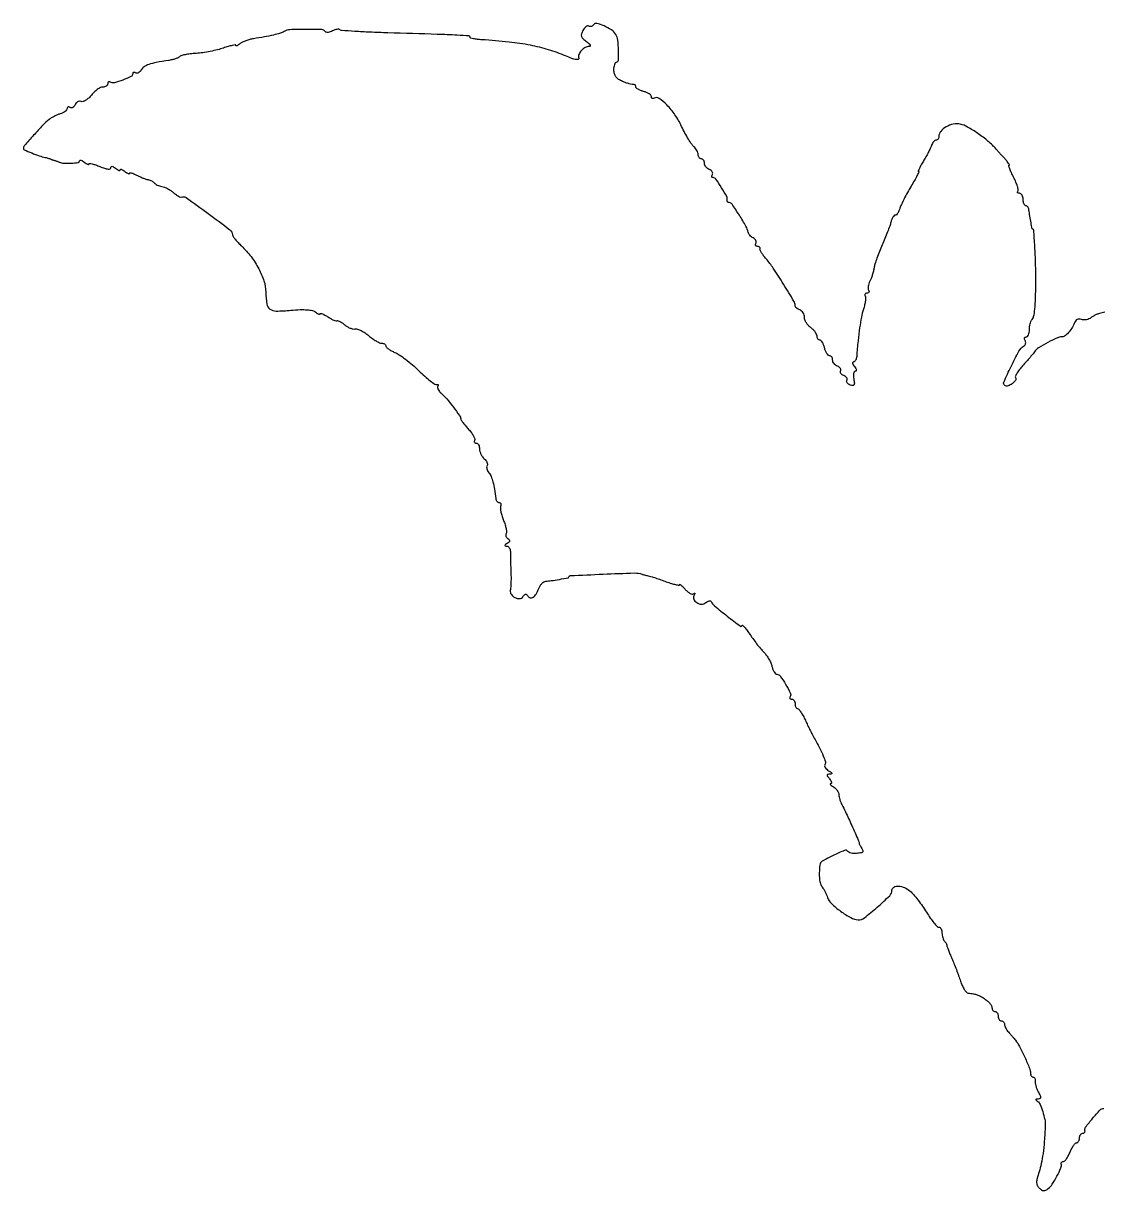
# Model space of a CAD drawing. Extents: x 0 to 691, y 1 to 374.
# Drawn here: x 0 to 345.4, y 0.6 to 374.4 of the extents above; entities that cross this region are included whole.
import ezdxf

# ---------------------------------------------------------------- set-up
doc = ezdxf.new("R2010")
doc.units = 0

msp = doc.modelspace()

# ---------------------------------------------------------------- linework, layer by layer
msp.add_lwpolyline([(346.151341, 281.905197, -0.027012), (345.304121, 281.728641, 0.038208), (344.389145, 281.516507, 0.025667), (343.382555, 281.14276, 0.025892), (342.439841, 280.677315, 0.045615), (341.724279, 280.186135, -0.070302), (341.041579, 279.765356, -0.055118), (340.210158, 279.506478, -0.056259), (339.363105, 279.439141, -0.083528), (338.635178, 279.586501, 0.089659), (337.900746, 279.725895, 0.124894), (337.253638, 279.567692, 0.114028), (336.71942, 279.103524, 0.066635), (336.314383, 278.353754, -0.050774), (335.525415, 276.775974, -0.045034), (334.406398, 275.319626, -0.047207), (333.223183, 274.257997, -0.17973), (332.285714, 273.987122, 0.129809), (330.960804, 273.740834, 0.011459), (327.89079, 272.201079, 0.012329), (324.909288, 270.52372, 0.111033), (323.828472, 269.5, -0.024244), (323.399887, 268.924173, -0.003479), (322.458982, 267.796324, -0.003944), (321.325424, 266.477838, -0.00336), (320.109375, 265.104506, 0.017167), (318.974872, 263.749677, 0.025878), (318.091593, 262.488711, 0.02363), (317.499157, 261.434658, 0.260241), (317.519893, 260.967813, -0.295491), (317.501203, 260.080315, -0.083212), (316.49888, 259.029379, -0.077336), (315.147226, 258.31074, -0.225687), (314.123976, 258.423379, -0.373785), (313.792292, 259.48878, -0.008991), (316.13027, 264.565463, -0.013934), (318.634694, 269.406406, -0.124691), (320.259028, 271.138197, 0.109094), (320.586869, 271.466848, 0.098181), (320.761457, 271.915515, 0.093665), (320.755749, 272.415249, 0.089077), (320.569098, 272.888197, -0.072223), (320.38453, 273.313572, -0.148061), (320.394897, 273.673408, -0.188844), (320.593424, 273.91099, -0.126017), (320.940983, 274, 0.206373), (321.345807, 274.174522, 0.082856), (321.688914, 274.685417, 0.063185), (321.922245, 275.440089, 0.043442), (322, 276.333333, -0.026783), (322.050582, 277.276969, -0.029148), (322.201817, 278.183067, -0.030392), (322.421831, 278.935628, -0.110498), (322.687038, 279.353704, 0.141406), (323.332106, 280.522109, 0.029621), (323.718265, 282.851598, 0.020237), (323.947955, 286.403228, 0.005581), (324.020449, 292, 0.007657), (323.946487, 297.469072, 0.007484), (323.705141, 302.975255, 0.001766), (323.37977, 308.190889, 0.39506), (323.049608, 308.5, -0.355713), (322.881793, 308.636683, -0.002531), (322.496402, 310.550515, -0.008794), (322.127221, 312.625644, -0.008333), (321.823924, 314.75, 0.062816), (321.701583, 315.227897, 0.073645), (321.468069, 315.632812, 0.08566), (321.163471, 315.905271, 0.140631), (320.833333, 316, -0.219986), (320.51442, 316.147449, -0.07762), (320.244792, 316.5875, -0.059018), (320.061007, 317.23419, -0.039769), (320, 318, 0.056395), (319.913439, 318.765012, 0.075828), (319.657292, 319.4125, 0.095027), (319.278413, 319.846616, 0.167478), (318.833333, 320, -0.053651), (318.428571, 320.043557, -0.161456), (318.192623, 320.183248, -0.257736), (318.14884, 320.387055, -0.123754), (318.290488, 320.623822, 0.24924), (318.428521, 321.075042, 0.025142), (318.150178, 322.203023, 0.026834), (317.649167, 323.593402, 0.01806), (316.936831, 325.123822, -0.010015), (316.215377, 326.610832, -0.018028), (315.693082, 327.861373, -0.014157), (315.358262, 328.834842, -0.506003), (315.479676, 329, 0.53769), (315.564249, 329.127936, 0.041298), (315.333092, 329.566445, 0.028394), (314.885253, 330.187889, 0.013935), (314.25, 330.928324, -0.000597), (313.494027, 331.763334, -0.000457), (312.669037, 332.678446, -0.000462), (311.898056, 333.536813, -0.001091), (311.325444, 334.178324, 0.037251), (308.807938, 336.618492, 0.022444), (305.497636, 339.137362, 0.021586), (302.190805, 341.221683, 0.076), (299.851238, 342.122478, 0.106409), (297.623123, 342.130951, 0.079949), (295.329024, 341.247016, 0.087136), (293.60001, 339.78723, 0.175725), (293, 338.132705, -0.076441), (292.933452, 337.69996, -0.089532), (292.74051, 337.332732, -0.100754), (292.453517, 337.08724, -0.127379), (292.116631, 337, 0.159035), (291.734759, 336.875386, 0.059056), (291.315733, 336.485937, 0.050948), (290.926477, 335.919622, 0.04221), (290.630644, 335.25, -0.028242), (290.267411, 334.361556, -0.008591), (289.619396, 333.059375, -0.008573), (288.841798, 331.622651, -0.009254), (288.034328, 330.25, 0.009891), (287.302941, 329.003056, 0.018101), (286.764472, 327.954687, 0.014968), (286.41357, 327.143691, 0.529931), (286.511072, 327, -0.550496), (286.607106, 326.848293, -0.006794), (285.997628, 325.604688, -0.012101), (285.173326, 324.072137, -0.006803), (284.102559, 322.25, 0.009375), (282.950593, 320.266398, 0.009281), (281.869786, 318.234375, 0.009179), (280.990184, 316.422324, 0.035112), (280.544415, 315.25, -0.03149), (280.223965, 314.388539, -0.042517), (279.822627, 313.660937, -0.048916), (279.404163, 313.150598, -0.199132), (279.04102, 313, 0.208123), (278.68452, 312.84489, 0.050898), (278.288933, 312.322695, 0.043602), (277.920052, 311.577139, 0.031612), (277.638118, 310.694282, -0.024283), (277.271789, 309.486387, -0.006583), (276.574972, 307.613485, -0.006646), (275.726896, 305.506343, -0.006855), (274.83154, 303.444282, 0.010907), (273.952315, 301.373604, 0.010505), (273.152585, 299.240645, 0.010482), (272.527197, 297.332698, 0.037168), (272.24446, 296.077062, -0.023717), (272.035046, 295.014571, -0.015934), (271.700293, 293.823091, -0.016069), (271.30141, 292.687869, -0.030351), (270.896386, 291.806395, 0.043548), (270.562857, 291.027008, 0.045643), (270.375789, 290.213758, 0.050171), (270.350599, 289.486288, 0.122591), (270.512773, 288.979333, -0.091087), (270.658574, 288.605535, -0.169746), (270.611816, 288.287679, -0.175744), (270.379683, 288.075501, -0.098462), (270, 288, 0.082699), (269.612671, 287.935495, 0.161316), (269.366089, 287.748072, 0.182224), (269.297648, 287.469007, 0.108823), (269.412009, 287.142372, -0.147041), (269.554663, 286.609524, -0.024467), (269.469655, 285.540163, -0.025025), (269.2379, 284.254089, -0.019848), (268.863935, 282.892372, 0.028361), (268.208798, 280.33736, 0.013075), (267.634042, 276.951513, 0.010938), (267.130394, 272.779022, 0.006352), (266.699128, 267.75, -0.049368), (266.583155, 267.080405, -0.066172), (266.342169, 266.514063, -0.082866), (266.019918, 266.131326, -0.178261), (265.66327, 266, 0.27024), (265.432964, 265.865718, 0.186074), (265.387569, 265.559375, 0.083809), (265.584988, 265.076429, 0.034374), (266, 264.5, -0.037426), (266.409686, 263.92359, -0.092951), (266.59022, 263.440625, -0.200456), (266.520515, 263.133699, -0.242548), (266.261117, 263, 0.261452), (265.921833, 262.80957, 0.087825), (265.707521, 262.261393, 0.060513), (265.645171, 261.449068, 0.036168), (265.758003, 260.485593, -0.021359), (265.948035, 259.19481, -0.161957), (265.816963, 258.602171, -0.292625), (265.412654, 258.400518, -0.065018), (264.625075, 258.590378, -0.059455), (264.04905, 258.894064, -0.090279), (263.649285, 259.292726, -0.119866), (263.484672, 259.719517, -0.172454), (263.569126, 260.111848, 0.166377), (263.658054, 260.502473, 0.121115), (263.505402, 260.924662, 0.092661), (263.123546, 261.316264, 0.061778), (262.569126, 261.611848, -0.061778), (262.014705, 261.907431, -0.092661), (261.63285, 262.299033, -0.121115), (261.480197, 262.721222, -0.166377), (261.569126, 263.111848, 0.167004), (261.657592, 263.502648, 0.120994), (261.503714, 263.92531, 0.092413), (261.120021, 264.317637, 0.061531), (260.563382, 264.614052, -0.071345), (259.965703, 264.947472, -0.06366), (259.459243, 265.446946, -0.066843), (259.116502, 266.02963, -0.099885), (259, 266.606989, 0.068684), (258.926514, 267.13942, 0.085011), (258.711847, 267.590803, 0.099878), (258.393125, 267.892622, 0.140685), (258.019052, 268, -0.196992), (257.598489, 268.172385, -0.05533), (257.141941, 268.734375, -0.046776), (256.722843, 269.542915, -0.034719), (256.410644, 270.5, 0.031538), (256.105107, 271.457251, 0.043524), (255.705595, 272.265625, 0.050787), (255.277325, 272.831931, 0.208396), (254.891592, 273, -0.14208), (254.551593, 273.098605, -0.09972), (254.261905, 273.375777, -0.084531), (254.066755, 273.790273, -0.067946), (254, 274.279241, 0.115942), (253.860855, 274.871239, 0.043072), (253.4125, 275.606151, 0.039803), (252.765268, 276.353917, 0.038332), (252, 277, -0.053067), (251.234848, 277.685518, -0.045742), (250.5875, 278.549944, -0.048069), (250.144951, 279.453835, -0.09005), (250, 280.252144, 0.075815), (249.887878, 280.98734, 0.064717), (249.559375, 281.699982, 0.066825), (249.07349, 282.28316, 0.094352), (248.5, 282.638374, -0.041833), (247.926047, 282.915642, -0.0496), (247.440625, 283.271627, -0.056929), (247.10639, 283.648749, -0.154063), (247, 283.985835, 0.135164), (246.603404, 285.426123, 0.003936), (243.293571, 290.882333, 0.008107), (239.980376, 296.058712, 0.033905), (237.733414, 298.99397, -0.018732), (236.906809, 300.008507, -0.025633), (236.246516, 300.984166, -0.024285), (235.796185, 301.818085, -0.189723), (235.765207, 302.25, 0.144104), (235.770101, 302.535213, 0.141796), (235.619943, 302.779688, 0.113177), (235.328278, 302.943941, 0.071997), (234.940983, 303, -0.100016), (234.582044, 303.072525, -0.176854), (234.363442, 303.275696, -0.168473), (234.321124, 303.580248, -0.089697), (234.462015, 303.93854, 0.151445), (234.57075, 304.359168, 0.103795), (234.445738, 304.83975, 0.085252), (234.10313, 305.308237, 0.064858), (233.592065, 305.68854, -0.042495), (233.024303, 306.072933, -0.039872), (232.516483, 306.555384, -0.042435), (232.136659, 307.058672, -0.097318), (231.966677, 307.5, 0.085658), (231.269509, 309.442875, 0.013132), (229.14413, 312.975045, 0.007785), (226.798277, 316.52827, 0.247822), (225.904978, 317, -0.086141), (225.576867, 317.05695, -0.124077), (225.3332, 317.220312, -0.138649), (225.21295, 317.464397, -0.120313), (225.229321, 317.75, 0.199847), (225.111363, 318.952722, 0.015908), (223.477044, 321.780349, 0.014737), (221.665836, 324.512794, 0.243649), (220.725375, 325, -0.150504), (220.456642, 325.082765, -0.191602), (220.312547, 325.295825, -0.131474), (220.327338, 325.621285, -0.061757), (220.504365, 326.007063, 0.148943), (220.617935, 326.437686, 0.123594), (220.484691, 326.894529, 0.099723), (220.114498, 327.309425, 0.069381), (219.563382, 327.614052, -0.071345), (218.965703, 327.947472, -0.06366), (218.459243, 328.446946, -0.066843), (218.116502, 329.02963, -0.099885), (218, 329.606989, 0.070083), (217.925009, 330.139376, 0.085896), (217.70625, 330.590803, 0.100138), (217.381338, 330.892621, 0.138107), (217, 331, -0.136626), (216.618661, 331.106184, -0.100269), (216.29375, 331.404657, -0.086403), (216.075037, 331.851101, -0.070908), (216, 332.377555, 0.08224), (215.898633, 332.989679, 0.044042), (215.587971, 333.692407, 0.04231), (215.134062, 334.37203, 0.051209), (214.597348, 334.919208, -0.07092), (213.904349, 335.683571, -0.012757), (212.865898, 337.306003, -0.013536), (211.741157, 339.285191, -0.011875), (210.672732, 341.409776, 0.038601), (208.547352, 345.127269, 0.044054), (205.956932, 348.300755, 0.048987), (203.47975, 350.388381, 0.297309), (201.882463, 350.427358, -0.095), (201.545804, 350.299044, -0.173083), (201.259223, 350.347665, -0.172576), (201.067609, 350.566939, -0.094378), (201, 350.921931, 0.189922), (200.825252, 351.365389, 0.058024), (200.265625, 351.840723, 0.048811), (199.456976, 352.272741, 0.036821), (198.5, 352.589356, -0.031538), (197.542749, 352.894893, -0.043524), (196.734375, 353.294405, -0.050787), (196.168069, 353.722675, -0.208396), (196, 354.108408, 0.086157), (195.943034, 354.436548, 0.114257), (195.779687, 354.69066, 0.12651), (195.53571, 354.830442, 0.120748), (195.25, 354.838518, -0.10628), (194.805308, 354.838383, -0.015074), (193.9125, 355.058387, -0.016602), (192.857886, 355.390345, -0.013455), (191.75, 355.813768, -0.046206), (190.477783, 356.48309, -0.087712), (189.634863, 357.270936, -0.096243), (189.160897, 358.246422, -0.065189), (189, 359.475249, -0.032263), (189.062472, 360.442407, -0.049699), (189.25208, 361.258354, -0.064042), (189.528531, 361.822632, -0.251972), (189.858145, 362, 0.402637), (190.468956, 362.587038, 0.017856), (190.481754, 365.803407, 0.024278), (190.219299, 369.065852, 0.106589), (189.576416, 370.876356, 0.10844), (188.213168, 372.283346, 0.043143), (185.839998, 373.576486, 0.040921), (183.488201, 374.384375, 0.327597), (182.487652, 373.980021, -0.085677), (182.181914, 373.634585, -0.093765), (181.786933, 373.424735, -0.100342), (181.365095, 373.381827, -0.114225), (180.981075, 373.511696, 0.210302), (180.564775, 373.569943, 0.090041), (180.049539, 373.317776, 0.066808), (179.514658, 372.801023, 0.044484), (179.046655, 372.087176, 0.054582), (178.61328, 371.009476, 0.149627), (178.632563, 370.198229, 0.126366), (179.113581, 369.451418, 0.034055), (180.218988, 368.559168, -0.025305), (180.990972, 367.95803, -0.080114), (181.411025, 367.458006, -0.270071), (181.414453, 367.153343, -0.269905), (181.151078, 367, 0.126684), (179.825083, 366.658556, 0.083131), (178.582374, 365.674157, 0.088301), (177.788525, 364.404683, 0.177956), (177.753048, 363.240857, -0.409422), (177.571393, 362.869982, -0.129134), (176.891078, 362.814558, -0.045076), (175.55311, 363.17859, -0.012305), (173.51879, 363.991946, 0.028133), (168.084651, 365.9676, 0.025493), (162.28226, 367.396649, 0.021158), (155.438224, 368.418398, 0.010702), (146.75, 369.154154, -0.013825), (145.312334, 369.284949, -0.022378), (144.100992, 369.484319, -0.018264), (143.171187, 369.716196, -0.333159), (142.998058, 369.945508, 0.39121), (142.610343, 370.362265, 0.005384), (138.84891, 370.606736, 0.005525), (132.446092, 370.882778, 0.000517), (116.675177, 371.371885, -0.003402), (110.952444, 371.582431, -0.005353), (106.041626, 371.849281, -0.001661), (101.805626, 372.139108, -0.180359), (101.293694, 372.372973, 0.18872), (100.955596, 372.520864, 0.052884), (100.369503, 372.481905, 0.045411), (99.662144, 372.291605, 0.034472), (98.929205, 371.962112, -0.0429), (98.201472, 371.649574, -0.060349), (97.509658, 371.509805, -0.077045), (96.954791, 371.551493, -0.199705), (96.635355, 371.780991, 0.251411), (95.556451, 372.405352, 0.008171), (90.382833, 372.486357, 0.011539), (85.33613, 372.366413, 0.128433), (83.429927, 371.771935, -0.068275), (82.24454, 371.240532, -0.014047), (80.023498, 370.656804, -0.012981), (77.144056, 370.064257, -0.007437), (73.643461, 369.491723, 0.028284), (72.447603, 369.24458, 0.023907), (71.216701, 368.852791, 0.024592), (70.127281, 368.385584, 0.059675), (69.393461, 367.91158, -0.023263), (68.858141, 367.507822, -0.051611), (68.409329, 367.264636, -0.107531), (68.117277, 367.211736, -0.403986), (68, 367.333196, 0.452768), (67.815095, 367.495531, 0.018618), (66.834093, 367.330114, 0.021544), (65.553354, 367.006682, 0.012186), (64.030956, 366.510922, -0.02386), (62.167501, 365.951849, -0.012813), (59.823414, 365.432241, -0.012732), (57.400577, 365.02369, -0.019459), (55.280956, 364.805281, 0.014291), (53.407848, 364.631812, 0.019545), (51.735598, 364.361927, 0.016669), (50.392854, 364.044088, 0.168361), (49.925335, 363.724682, -0.125909), (49.523298, 363.397935, -0.025303), (48.660161, 363.051827, -0.025258), (47.587407, 362.743053, -0.021247), (46.425335, 362.522859, 0.009802), (42.527777, 361.876342, 0.037797), (40.157653, 361.246998, 0.06442), (38.659818, 360.497861, 0.117578), (37.738909, 359.49794, -0.060858), (37.339495, 358.952167, -0.082085), (36.854546, 358.580701, -0.102211), (36.363035, 358.436092, -0.160354), (35.93854, 358.537985, 0.066875), (35.579222, 358.698456, 0.140018), (35.275696, 358.700959, 0.190949), (35.076124, 358.550081, 0.137381), (35, 358.278255, -0.286385), (34.446009, 357.390367, -0.023854), (31.841201, 356.26622, -0.025671), (29.124323, 355.400758, -0.205478), (27.853458, 355.590568, 0.101789), (27.528138, 355.709575, 0.178058), (27.250703, 355.652005, 0.167023), (27.064754, 355.423359, 0.088174), (27, 355.059017, -0.149732), (26.876283, 354.65515, -0.098654), (26.528214, 354.311086, -0.081895), (26.007959, 354.079057, -0.06411), (25.39392, 354, 0.114728), (24.637681, 353.824163, 0.039699), (23.667921, 353.247768, 0.036948), (22.662869, 352.41913, 0.035247), (21.773524, 351.439212, -0.038197), (20.907085, 350.495761, -0.048624), (19.969965, 349.776838, -0.056917), (19.101743, 349.364365, -0.175831), (18.462363, 349.376069, 0.114933), (17.923463, 349.450664, 0.100401), (17.377355, 349.286836, 0.093547), (16.907919, 348.90867, 0.085131), (16.589822, 348.373476, -0.0726), (16.294276, 347.846786, -0.102382), (15.887412, 347.496761, -0.124032), (15.435748, 347.37681, -0.142543), (15.007063, 347.495635, 0.075284), (14.621908, 347.659972, 0.152268), (14.295825, 347.643913, 0.187176), (14.08006, 347.454103, 0.120385), (14, 347.126405, -0.172578), (13.847258, 346.697054, -0.057245), (13.361626, 346.223454, -0.04899), (12.658524, 345.782069, -0.038858), (11.826812, 345.445032, 0.02386), (10.892579, 345.098663, 0.017023), (9.881575, 344.626655, 0.017243), (8.946477, 344.109332, 0.034825), (8.256442, 343.627645, 0.032504), (6.224345, 341.757081, 0.00901), (3.288374, 338.565833, 0.003723), (0.310579, 335.158957, 0.179607), (0, 334.322239, 0.29914), (0.258578, 333.928713, 0.005522), (2.660598, 332.921405, 0.013601), (5.087362, 332.011182, 0.029704), (7, 331.477216, -0.008655), (7.592701, 331.338336, -0.011089), (8.132812, 331.18906, -0.0091), (8.577026, 331.046754, -0.087772), (8.75, 330.951511, 0.070301), (8.905853, 330.858502, 0.012763), (9.220312, 330.735756, 0.01352), (9.59882, 330.610496, 0.011893), (10, 330.5, -0.010232), (10.419524, 330.385949, -0.008962), (10.853125, 330.25, -0.009044), (11.240359, 330.113091, -0.026436), (11.5, 330, 0.104262), (12.898288, 329.634194, 0.026341), (15.261902, 329.644989, 0.019811), (17.560356, 329.868301, 0.374784), (18, 330.372445, -0.284537), (18.134284, 330.589309, -0.178182), (18.440625, 330.622923, -0.079564), (18.923572, 330.417501, -0.032953), (19.5, 330, 0.02378), (20.076265, 329.566294, 0.053035), (20.559375, 329.307582, 0.111768), (20.872838, 329.256007, 0.39688), (21, 329.390975, -0.450025), (21.19044, 329.559712, -0.027807), (22.028125, 329.410477, -0.026402), (23.157332, 329.080022, -0.014575), (24.5, 328.564447, 0.018257), (26.006387, 327.998696, 0.052927), (27.092097, 327.759326, 0.10788), (27.750019, 327.827787, 0.32369), (28, 328.173471, -0.160613), (28.11506, 328.522422, -0.268411), (28.39048, 328.641908, -0.115521), (28.853152, 328.475553, -0.029394), (29.5, 328, 0.027963), (30.07637, 327.573717, 0.064878), (30.559375, 327.339608, 0.144806), (30.867713, 327.329078, 0.341777), (31, 327.5, -0.341777), (31.132287, 327.670922, -0.144806), (31.440625, 327.660392, -0.064878), (31.92363, 327.426283, -0.027963), (32.5, 327, 0.02461), (33.076289, 326.567772, 0.055341), (33.559375, 326.313975, 0.118535), (33.871505, 326.270882, 0.38557), (34, 326.412739, -0.412726), (34.16214, 326.575705, -0.064374), (34.660938, 326.513794, -0.041432), (35.386512, 326.261305, -0.021255), (36.25, 325.833276, 0.016), (37.214114, 325.342683, 0.014035), (38.250281, 324.891546, 0.014246), (39.208967, 324.537159, 0.040429), (39.899894, 324.364577, -0.043622), (40.479869, 324.215773, -0.036105), (41.06485, 323.961161, -0.037506), (41.569736, 323.646255, -0.076227), (41.899894, 323.316484, 0.090765), (42.255404, 322.981327, 0.034521), (42.853744, 322.649862, 0.03279), (43.569587, 322.371127, 0.034413), (44.304341, 322.193684, -0.054563), (45.136425, 321.956952, -0.025053), (46.159718, 321.479829, -0.024456), (47.197138, 320.864587, -0.030985), (48.086761, 320.193684, 0.017113), (48.877953, 319.561854, 0.025043), (49.61859, 319.066409, 0.022679), (50.240852, 318.731176, 0.234464), (50.52377, 318.734517, -0.278712), (52.070001, 318.624219, -0.004898), (59.148008, 313.521475, -0.005613), (66.051753, 308.320391, -0.214952), (66.943051, 306.65121, 0.139149), (67.111494, 306.180303, 0.015837), (67.803714, 305.272959, 0.01817), (68.719218, 304.228543, 0.013846), (69.792997, 303.15121, -0.040543), (72.863344, 299.723059, -0.04084), (75.331886, 295.852377, -0.043545), (76.984482, 291.933224, -0.070182), (77.603079, 288.369688, 0.029469), (77.954485, 284.504416, 0.201205), (78.928237, 282.904332, 0.162834), (80.881072, 282.291332, 0.01789), (85.634914, 282.550425, -0.013175), (88.591182, 282.739515, -0.028392), (90.871196, 282.695636, -0.036514), (92.556378, 282.442657, -0.118227), (93.564438, 281.946521, 0.025254), (94.115988, 281.533957, 0.057147), (94.578304, 281.294702, 0.123735), (94.876146, 281.259643, 0.376902), (95, 281.400608, -0.465861), (95.166188, 281.540265, -0.050057), (95.718888, 281.385458, -0.034319), (96.507909, 281.012326, -0.017425), (97.447277, 280.442588, 0.01793), (98.422645, 279.852364, 0.025777), (99.328506, 279.407178, 0.023904), (100.080203, 279.126428, 0.222439), (100.414857, 279.169535, -0.232991), (100.727278, 279.203422, -0.034224), (101.326166, 278.937271, -0.032723), (102.039467, 278.497939, -0.022663), (102.786547, 277.914793, 0.043217), (103.609613, 277.325061, 0.038981), (104.550028, 276.862158, 0.041161), (105.462872, 276.582565, 0.090412), (106.190066, 276.55739, -0.118576), (106.973492, 276.486438, -0.034171), (108.104189, 276.015452, -0.0323), (109.346639, 275.291513, -0.029433), (110.526639, 274.392598, 0.021747), (111.691307, 273.476753, 0.024427), (112.888085, 272.702826, 0.024718), (113.959921, 272.150572, 0.10699), (114.655539, 272, -0.063517), (115.169575, 271.934436, -0.081465), (115.605065, 271.741888, -0.098449), (115.896453, 271.456418, -0.15098), (116, 271.12132, 0.204058), (116.176143, 270.707692, 0.035383), (116.84358, 270.151331, 0.033481), (117.771993, 269.572866, 0.024398), (118.871761, 269.053118, -0.050113), (120.295394, 268.288564, -0.014633), (122.317985, 266.83774, -0.014545), (124.511973, 265.061365, -0.015101), (126.5709, 263.181798, 0.011205), (128.484171, 261.407674, 0.016834), (130.237323, 259.955994, 0.011775), (131.727981, 258.859069, 0.232841), (132.273469, 258.774777, -0.081641), (132.569204, 258.816843, -0.254572), (132.737911, 258.720208, -0.21646), (132.764637, 258.508749, -0.063323), (132.625557, 258.203155, 0.189692), (132.547553, 257.771171, 0.067548), (132.75513, 257.167467, 0.055101), (133.18952, 256.498855, 0.041089), (133.801227, 255.865966, -0.035509), (135.515806, 254.13113, -0.014035), (137.627477, 251.522324, -0.009231), (139.579135, 248.867621, -0.131374), (139.983659, 247.773806, 0.12549), (140.132296, 247.357133, 0.012388), (140.752808, 246.482607, 0.015019), (141.561562, 245.465779, 0.011366), (142.506951, 244.397999, -0.025725), (143.408035, 243.319401, -0.036683), (144.082495, 242.269916, -0.040407), (144.47729, 241.378912, -0.226219), (144.422247, 240.874193, 0.09856), (144.297878, 240.540837, 0.175816), (144.35176, 240.256794, 0.169666), (144.577941, 240.066624, 0.090998), (144.940983, 240, -0.172524), (145.345061, 239.856296, -0.09374), (145.688914, 239.448468, -0.074129), (145.921549, 238.84071, -0.054449), (146, 238.122445, 0.067142), (146.109188, 237.312994, 0.044516), (146.437391, 236.433419, 0.044312), (146.919018, 235.620155, 0.063794), (147.48899, 235.009138, -0.053336), (148.015863, 234.467414, -0.066523), (148.371659, 233.863055, -0.080135), (148.511205, 233.291091, -0.159572), (148.4029, 232.842888, 0.135356), (148.268507, 232.383313, 0.066109), (148.340115, 231.771994, 0.058234), (148.592383, 231.111759, 0.052904), (148.996724, 230.503947, -0.075732), (149.706726, 229.323632, -0.03251), (150.296055, 227.576774, -0.025378), (150.789851, 225.25585, -0.012325), (151.195794, 222.25, 0.069639), (151.31709, 221.772263, 0.078393), (151.562202, 221.367188, 0.088687), (151.889616, 221.095165, 0.129807), (152.25, 221, -0.15585), (152.564428, 220.899553, -0.144907), (152.773403, 220.632813, -0.109689), (152.837984, 220.228121, -0.066448), (152.744564, 219.75, 0.107982), (152.667791, 219.058238, 0.025299), (152.849062, 217.89957, 0.02492), (153.199445, 216.558763, 0.022218), (153.693042, 215.205982, -0.021977), (154.177663, 213.87978, -0.028047), (154.500004, 212.619059, -0.028196), (154.645924, 211.56732, -0.160112), (154.5155, 211.02508, 0.125813), (154.392938, 210.633401, 0.100776), (154.458291, 210.194827, 0.090053), (154.70273, 209.77612, 0.07745), (155.090451, 209.444098, -0.074313), (155.525237, 209.076448, -0.220943), (155.632491, 208.711202, -0.171994), (155.427154, 208.326175, -0.043884), (154.856763, 207.890313, 0.022028), (154.297043, 207.500087, 0.183835), (154.137347, 207.242115, 0.39813), (154.245097, 207.072929, 0.058323), (154.687851, 207.015313, -0.145565), (155.139396, 206.874648, -0.099016), (155.521248, 206.490436, -0.083134), (155.775277, 205.920127, -0.066071), (155.856901, 205.25, 0.007542), (155.861055, 204.293045, 0.001772), (155.897828, 202.692187, 0.001825), (155.953369, 200.851172, 0.001794), (156.022628, 199, -0.008223), (156.067328, 197.178683, -0.009254), (156.049087, 195.427352, -0.008622), (155.980409, 193.940788, -0.048541), (155.853578, 193.156942, 0.205379), (156.060676, 191.765018, 0.126021), (157.273318, 190.595613, 0.139557), (158.807865, 190.221377, 0.248653), (159.903467, 190.856763, -0.043956), (160.333148, 191.427068, -0.173386), (160.71427, 191.632264, -0.221952), (161.077271, 191.525406, -0.073661), (161.444098, 191.090451, 0.192254), (162.229218, 190.509124, 0.213909), (163.154209, 190.662188, 0.111984), (164.124322, 191.678184, 0.044013), (164.973566, 193.430473, -0.046869), (165.397963, 194.293585, -0.050371), (165.967091, 195.040196, -0.05622), (166.587693, 195.569858, -0.129966), (167.161883, 195.770194, 0.016995), (168.932804, 195.967939, 0.005467), (171.544267, 196.378993, 0.000926), (174.377475, 196.86215, 0.365039), (174.5, 197.007611, -0.400036), (175.032364, 197.566524, -0.001283), (185.565919, 198.052269, -0.003094), (195.564017, 198.425651, -0.096195), (198, 198.030886, 0.020267), (198.284171, 197.939253, 0.004149), (198.79375, 197.801999, 0.004362), (199.38906, 197.652473, 0.004086), (200, 197.509951, -0.019764), (200.836222, 197.287017, -0.003951), (202.307812, 196.818933, -0.004172), (204.012885, 196.245915, -0.00388), (205.75, 195.630821, 0.011905), (207.380181, 195.082867, 0.021067), (208.751563, 194.720502, 0.01792), (209.804728, 194.528459, 0.457207), (210, 194.697369, -0.56851), (210.133466, 194.776813, -0.048136), (210.543884, 194.500124, -0.028484), (211.140241, 193.948641, -0.013268), (211.851521, 193.171198, 0.036781), (212.619676, 192.406997, 0.056052), (213.396744, 191.878449, 0.074243), (214.067071, 191.643516, 0.235291), (214.511847, 191.768188, -0.035127), (214.786711, 191.983829, -0.480148), (214.892328, 191.951127, -0.208293), (214.886011, 191.773069, -0.018207), (214.671336, 191.363307, 0.226003), (214.575435, 190.07772, 0.15647), (215.50801, 188.925673, 0.138804), (217.033861, 188.446935, 0.182203), (218.402754, 188.919293, -0.045028), (218.965406, 189.306483, -0.078263), (219.495453, 189.503895, -0.119044), (219.908336, 189.488755, -0.226682), (220.152754, 189.274619, 0.119232), (221.201772, 187.87404, 0.007326), (225.296112, 184.59046, 0.005151), (229.521572, 181.371618, 0.617064), (230, 181.611672, -0.648691), (230.171559, 181.688263, -0.030508), (230.767419, 181.08446, -0.020559), (231.608911, 180.036746, -0.009678), (232.61249, 178.619645, 0.009186), (233.749224, 177.011169, 0.007844), (235.004545, 175.357394, 0.007923), (236.19364, 173.889381, 0.022189), (237.087054, 172.912946, -0.041294), (237.846547, 172.016454, -0.025781), (238.588335, 170.85601, -0.025804), (239.205355, 169.628022, -0.042054), (239.582972, 168.525436, 0.031737), (239.892036, 167.558456, 0.043733), (240.296847, 166.741847, 0.051086), (240.731248, 166.170081, 0.20766), (241.123106, 166, -0.241007), (242.223058, 165.437112, -0.022167), (243.957032, 162.793274, -0.021832), (245.451412, 160.008357, -0.255985), (245.389158, 158.820653, 0.10733), (245.278671, 158.508046, 0.181419), (245.34204, 158.241067, 0.162518), (245.574609, 158.061832, 0.083791), (245.940983, 158, -0.140337), (246.344827, 157.884374, -0.099915), (246.688914, 157.559375, -0.085131), (246.920655, 157.073318, -0.06887), (247, 156.5, 0.048967), (247.056352, 155.92597, 0.068966), (247.224454, 155.440625, 0.089147), (247.47235, 155.113832, 0.188177), (247.7641, 155, -0.229647), (248.150887, 154.812461, -0.019755), (248.815021, 153.898438, -0.022918), (249.546355, 152.686715, -0.015664), (250.268711, 151.25, 0.003062), (250.997667, 149.704297, 0.003023), (251.748612, 148.160937, 0.002969), (252.422411, 146.817296, 0.011617), (252.86255, 146, -0.008376), (254.817526, 142.425481, -0.023457), (256.024959, 139.839419, -0.029123), (256.666171, 137.977636, -0.209755), (256.536716, 137.059408, 0.182417), (256.451583, 136.623118, 0.094437), (256.648193, 136.095142, 0.073032), (257.094063, 135.555569, 0.051843), (257.728968, 135.091869, -0.018334), (258.475832, 134.619582, -0.15396), (258.718875, 134.309468, -0.434078), (258.619217, 134.108247, -0.067532), (258.127555, 134.030409, 0.051998), (257.478576, 133.948165, 0.325209), (257.272568, 133.709456, 0.177175), (257.384778, 133.300121, 0.018617), (258, 132.5, -0.033996), (258.417074, 131.921628, -0.079686), (258.622923, 131.431692, -0.171099), (258.590962, 131.113778, -0.281297), (258.372445, 130.969591, 0.326345), (258.226196, 130.854737, 0.247496), (258.270343, 130.648701, 0.065665), (258.633467, 130.314908, 0.021199), (259.25, 129.919901, -0.056431), (259.919362, 129.421372, -0.051043), (260.485937, 128.770019, -0.054305), (260.872295, 128.071788, -0.099551), (261, 127.436741, 0.049607), (261.068092, 126.752116, 0.023648), (261.283447, 125.8928, 0.023172), (261.595445, 125.008478, 0.030432), (261.964925, 124.236431, -0.018114), (263.113635, 121.980516, -0.003083), (265.118141, 117.593466, -0.001256), (267.209377, 112.909474, -0.071835), (267.464977, 112, 0.067772), (267.538376, 111.730482, 0.013812), (267.744492, 111.279687, 0.014318), (268.015668, 110.765234, 0.012999), (268.32433, 110.25, -0.050892), (268.569541, 109.760054, -0.093587), (268.647235, 109.322445, -0.144503), (268.550707, 109.008102, -0.202644), (268.309017, 108.847686, -0.021506), (266.64655, 108.60817, -0.049429), (265.383726, 108.606524, -0.070675), (264.472998, 108.828032, -0.145176), (263.901953, 109.278627, 0.349056), (262.839896, 109.589452, 0.016463), (259.202591, 107.965659, 0.017916), (255.679625, 106.092747, 0.238252), (254.9, 104.899033, 0.018711), (254.718345, 102.427156, 0.036443), (254.791297, 100.451859, 0.046803), (255.106323, 98.92375, 0.095083), (255.677611, 97.843448, -0.034022), (256.135276, 97.185854, -0.017493), (256.621059, 96.307138, -0.017303), (257.059853, 95.363918, -0.02496), (257.376106, 94.5, 0.130304), (258.58674, 92.569679, 0.031062), (261.537356, 90.137459, 0.03184), (264.800602, 88.075046, 0.109958), (267.189343, 87.385745, 0.182004), (269.149368, 87.98813, 0.015321), (273.305794, 91.410758, 0.014702), (277.258, 95.084672, 0.200751), (278, 96.858251, -0.276976), (278.582358, 97.828882, -0.137003), (280.037082, 98.150641, -0.089925), (281.995476, 97.683824, -0.075245), (283.804166, 96.540837, -0.036825), (284.889212, 95.451437, -0.012725), (286.294107, 93.729431, -0.012565), (287.751597, 91.746123, -0.014258), (289.044922, 89.772568, 0.014302), (290.243327, 87.944215, 0.020515), (291.415355, 86.401942, 0.016973), (292.451646, 85.231773, 0.20585), (292.990756, 85, -0.176211), (293.375896, 84.859919, -0.092737), (293.703535, 84.461458, -0.072898), (293.925319, 83.868075, -0.053086), (294, 83.166667, 0.036504), (294.055334, 82.409763, 0.034164), (294.220312, 81.651562, 0.036004), (294.461751, 80.999329, 0.089964), (294.75, 80.583333, -0.035502), (295.041521, 80.24719, -0.030922), (295.297535, 79.857813, -0.032174), (295.484893, 79.475316, -0.075208), (295.560758, 79.166667, 0.063602), (295.654037, 78.745419, 0.005012), (296.053519, 77.667708, 0.006749), (296.561962, 76.389145, 0.005114), (297.152921, 75, -0.00761), (297.828742, 73.389098, -0.00436), (298.597371, 71.426563, -0.004354), (299.335919, 69.439524, -0.007228), (299.919715, 67.75, 0.025467), (300.478554, 66.305597, 0.034269), (301.136615, 65.067679, 0.036555), (301.796464, 64.163033, 0.194774), (302.327552, 63.88465, -0.013671), (304.107362, 63.66027, -0.045241), (305.252722, 63.376133, -0.046993), (306.305467, 62.896497, -0.015617), (307.75, 62.005563, -0.035748), (308.611003, 61.343726, -0.03941), (309.339063, 60.585647, -0.042971), (309.845635, 59.846042, -0.129376), (310, 59.259453, 0.077892), (310.07541, 58.778323, 0.090277), (310.29375, 58.369964, 0.10078), (310.618624, 58.096967, 0.125138), (311, 58, -0.148195), (311.381354, 57.884432, -0.098894), (311.70625, 57.559375, -0.082425), (311.925306, 57.073457, -0.064853), (312, 56.5, 0.064853), (312.074694, 55.926543, 0.082425), (312.29375, 55.440625, 0.098894), (312.618646, 55.115568, 0.148195), (313, 55, -0.106313), (313.381541, 54.917947, -0.099376), (313.70625, 54.685268, -0.096076), (313.923923, 54.337584, -0.09221), (314, 53.928571, 0.084532), (314.08659, 53.420055, 0.032997), (314.367188, 52.762426, 0.031499), (314.771626, 52.075691, 0.033968), (315.25, 51.463275, -0.003842), (315.803736, 50.836179, -0.002477), (316.43615, 50.101475, -0.002489), (317.047529, 49.376772, -0.004688), (317.532639, 48.784704, -0.049821), (318.821538, 46.806614, -0.012596), (320.50275, 43.350436, -0.00996), (322.02181, 39.832578, -0.097131), (322.332832, 38.25, 0.068429), (322.398722, 37.772223, 0.084819), (322.590855, 37.367188, 0.099781), (322.875964, 37.096349, 0.141134), (323.210503, 37, -0.153866), (323.524221, 36.901118, -0.124999), (323.755498, 36.632812, -0.098919), (323.865594, 36.227939, -0.067227), (323.834032, 35.75, 0.089545), (323.820361, 35.116612, 0.029754), (324.020613, 34.20625, 0.028522), (324.367591, 33.203207, 0.02884), (324.825379, 32.25, -0.015597), (325.435936, 31.060444, -0.1157), (325.569347, 30.442509, -0.288155), (325.35378, 30.112657, -0.105115), (324.785184, 29.984687, 0.032441), (324.243877, 29.943048, 0.306138), (324.07987, 29.794556, 0.283517), (324.150484, 29.575384, 0.029541), (324.600971, 29.234687, -0.147262), (325.39097, 28.277361, -0.023144), (326.241386, 25.956476, -0.026723), (326.886008, 23.447769, -0.060794), (327.03558, 21.5, -0.007254), (326.737066, 16.472362, -0.014494), (326.32837, 12.510698, -0.018145), (325.784627, 9.30604, -0.029677), (325.066788, 6.647195, 0.015576), (324.436039, 4.547941, 0.068747), (324.277385, 3.269353, 0.112692), (324.505984, 2.328122, 0.083221), (325.138519, 1.458313, 0.049327), (325.887135, 0.856142, 0.132684), (326.531278, 0.646245, 0.131785), (327.196288, 0.788601, 0.048368), (328.012196, 1.311118, 0.081948), (329.305138, 2.724285, 0.023648), (330.806959, 5.286412, 0.019968), (332.058654, 7.924858, 0.159238), (332.174512, 9.25, -0.118471), (332.176577, 9.535722, -0.128404), (332.309375, 9.779688, -0.117108), (332.556525, 9.942941, -0.087875), (332.87868, 10, 0.208074), (333.29466, 10.180943, 0.033695), (333.864273, 10.88125, 0.032352), (334.459931, 11.851056, 0.023358), (335, 13, -0.023358), (335.540069, 14.148944, -0.032352), (336.135727, 15.11875, -0.033695), (336.70534, 15.819057, -0.208074), (337.12132, 16, 0.166853), (337.456528, 16.115064, 0.095179), (337.741888, 16.440625, 0.076039), (337.934793, 16.92625, 0.056643), (338, 17.5, -0.064853), (338.074694, 18.073457, -0.082425), (338.29375, 18.559375, -0.098894), (338.618646, 18.884432, -0.148195), (339, 19, 0.082468), (339.363022, 19.060285, 0.12229), (339.632812, 19.234166, 0.140692), (339.766413, 19.49371, 0.125586), (339.75, 19.797159, -0.241101), (339.947888, 20.955025, -0.014625), (342.20582, 23.795151, -0.015586), (344.623392, 26.485161, -0.204668), (345.828451, 27, 0.13217)], format="xyb")

doc.saveas('drawing.dxf')
